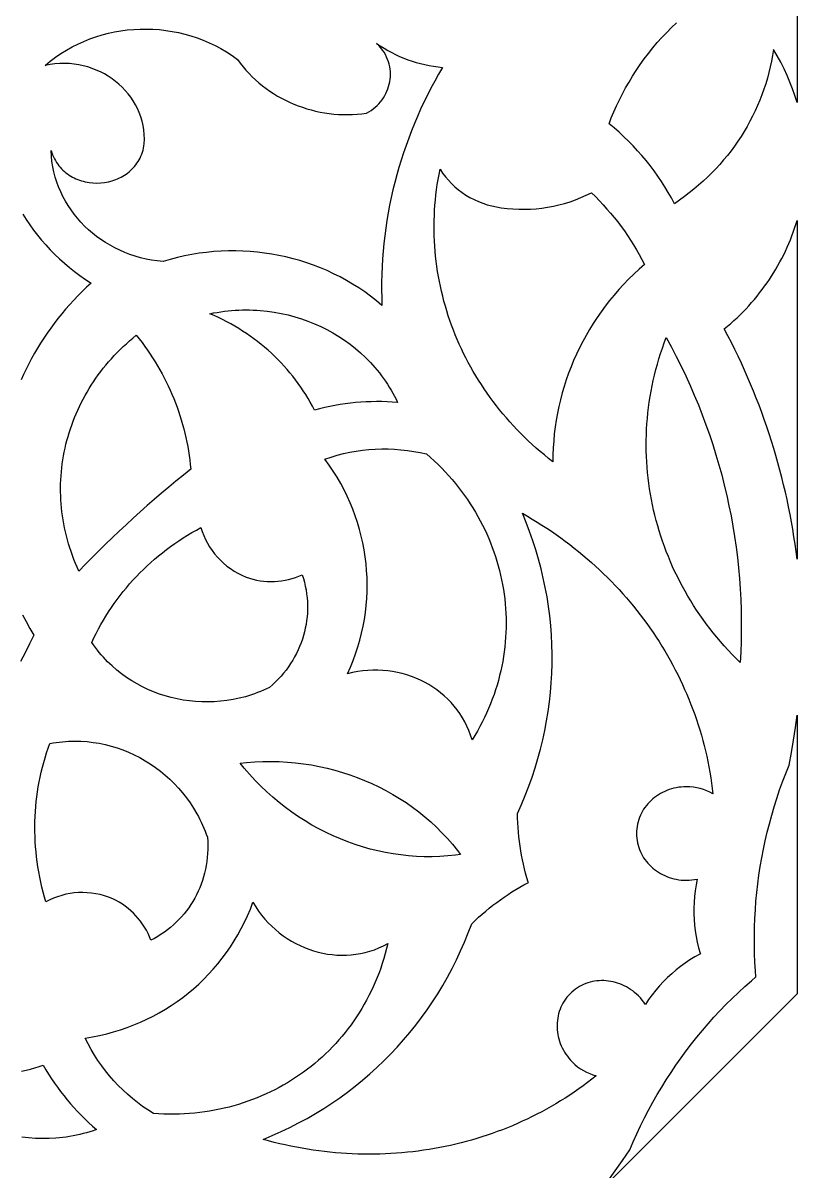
# Model space of a CAD drawing. Extents: x 1908 to 2928, y -299 to 721.
# Drawn here: x 2767.2 to 2827.6, y 27.8 to 117.3 of the extents above; entities that cross this region are included whole.
import ezdxf

# ---------------------------------------------------------------- set-up
doc = ezdxf.new("R2010")
doc.units = 0
doc.layers.add('BITMAP_LAYER', color=18, linetype='CONTINUOUS')

msp = doc.modelspace()

# ---------------------------------------------------------------- linework, layer by layer
at = {"layer": 'BITMAP_LAYER'}
for points in [[(2827.554, 136.958), (2827.554, 111.122), (2827.387, 111.657), (2827.202, 112.186), (2826.999, 112.711), (2826.777, 113.229), (2826.537, 113.741), (2826.28, 114.246), (2826.004, 114.744), (2825.71, 115.235), (2825.641, 114.783), (2825.559, 114.334), (2825.465, 113.888), (2825.359, 113.446), (2825.24, 113.007), (2825.11, 112.572), (2824.969, 112.141), (2824.816, 111.715), (2824.651, 111.292), (2824.475, 110.874), (2824.288, 110.461), (2824.089, 110.053), (2823.88, 109.65), (2823.66, 109.252), (2823.429, 108.86), (2823.188, 108.473), (2822.936, 108.093), (2822.674, 107.718), (2822.402, 107.35), (2822.119, 106.988), (2821.827, 106.633), (2821.524, 106.285), (2821.212, 105.944), (2820.891, 105.61), (2820.56, 105.284), (2820.219, 104.965), (2819.869, 104.654), (2819.511, 104.351), (2819.143, 104.056), (2818.766, 103.77), (2818.381, 103.492), (2817.987, 103.223), (2817.75, 103.667), (2817.502, 104.104), (2817.242, 104.535), (2816.971, 104.96), (2816.689, 105.377), (2816.395, 105.787), (2816.09, 106.19), (2815.775, 106.586), (2815.449, 106.974), (2815.112, 107.354), (2814.766, 107.726), (2814.409, 108.089), (2814.042, 108.445), (2813.665, 108.791), (2813.278, 109.129), (2812.882, 109.457), (2813.062, 109.918), (2813.257, 110.382), (2813.467, 110.847), (2813.69, 111.314), (2813.927, 111.78), (2814.178, 112.245), (2814.443, 112.707), (2814.72, 113.166), (2815.011, 113.62), (2815.313, 114.069), (2815.629, 114.511), (2815.956, 114.945), (2816.295, 115.37), (2816.646, 115.784), (2817.008, 116.188), (2817.381, 116.58), (2817.765, 116.958), (2818.16, 117.322)], [(2767.147, 102.403), (2767.411, 101.983), (2767.689, 101.57), (2767.98, 101.165), (2768.285, 100.768), (2768.603, 100.379), (2768.934, 100), (2769.278, 99.63), (2769.635, 99.269), (2770.004, 98.918), (2770.385, 98.577), (2770.779, 98.246), (2771.185, 97.927), (2771.602, 97.618), (2772.031, 97.321), (2772.472, 97.035), (2772.121, 96.709), (2771.778, 96.376), (2771.442, 96.037), (2771.115, 95.693), (2770.795, 95.343), (2770.484, 94.987), (2770.18, 94.625), (2769.885, 94.258), (2769.598, 93.886), (2769.32, 93.509), (2769.05, 93.127), (2768.788, 92.74), (2768.535, 92.348), (2768.291, 91.952), (2768.055, 91.551), (2767.828, 91.146), (2767.609, 90.737), (2767.4, 90.323), (2767.2, 89.906), (2767.008, 89.484)], [(2767.127, 71.164), (2767.404, 70.63), (2767.695, 70.103), (2768.002, 69.582), (2767.666, 68.886), (2767.321, 68.193), (2766.968, 67.505)], [(2812.778, 26.997), (2813.366, 27.793), (2813.938, 28.601), (2814.495, 29.422), (2814.767, 30.058), (2815.051, 30.689), (2815.347, 31.312), (2815.654, 31.928), (2815.971, 32.538), (2816.3, 33.14), (2816.64, 33.735), (2816.991, 34.323), (2817.352, 34.903), (2817.724, 35.476), (2818.107, 36.041), (2818.5, 36.598), (2818.903, 37.147), (2819.316, 37.687), (2819.74, 38.22), (2820.174, 38.744), (2820.618, 39.26), (2821.071, 39.767), (2821.534, 40.265), (2822.007, 40.754), (2822.489, 41.234), (2822.981, 41.705), (2823.482, 42.167), (2823.992, 42.619), (2824.347, 42.922), (2824.31, 43.387), (2824.269, 44.068), (2824.242, 44.748), (2824.227, 45.429), (2824.225, 46.11), (2824.237, 46.79), (2824.262, 47.47), (2824.3, 48.149), (2824.35, 48.827), (2824.414, 49.504), (2824.491, 50.181), (2824.581, 50.855), (2824.684, 51.529), (2824.8, 52.201), (2824.929, 52.87), (2825.071, 53.538), (2825.226, 54.204), (2825.393, 54.868), (2825.574, 55.529), (2825.767, 56.187), (2825.973, 56.843), (2826.193, 57.496), (2826.425, 58.145), (2826.669, 58.792), (2826.927, 59.435), (2827.113, 60.408), (2827.28, 61.385), (2827.427, 62.363), (2827.554, 63.344), (2827.554, 41.594), (2812.174, 26.214)], [(2767.053, 35.575), (2767.394, 35.65), (2767.734, 35.732), (2768.071, 35.822), (2768.407, 35.92), (2768.741, 36.025), (2768.946, 35.672), (2769.159, 35.324), (2769.38, 34.981), (2769.608, 34.642), (2769.843, 34.309), (2770.086, 33.981), (2770.336, 33.658), (2770.593, 33.341), (2770.857, 33.029), (2771.128, 32.723), (2771.406, 32.423), (2771.69, 32.129), (2771.981, 31.841), (2772.278, 31.56), (2772.582, 31.285), (2772.892, 31.016), (2772.634, 30.927), (2772.374, 30.844), (2772.113, 30.766), (2771.852, 30.695), (2771.589, 30.63), (2771.326, 30.572), (2771.061, 30.519), (2770.796, 30.472), (2770.531, 30.431), (2770.265, 30.397), (2769.999, 30.368), (2769.732, 30.345), (2769.198, 30.316), (2768.664, 30.311), (2768.13, 30.329), (2767.598, 30.369), (2767.067, 30.432)]]:
    msp.add_lwpolyline(points, dxfattribs=at)
for points in [[(2777.299, 116.83), (2777.799, 116.795), (2778.298, 116.739), (2778.795, 116.663), (2779.288, 116.566), (2779.778, 116.45), (2780.263, 116.312), (2780.743, 116.154), (2781.217, 115.976), (2781.684, 115.777), (2782.144, 115.558), (2782.595, 115.318), (2783.037, 115.057), (2783.47, 114.776), (2783.682, 114.628), (2783.892, 114.474), (2784.103, 114.185), (2784.325, 113.904), (2784.556, 113.633), (2784.797, 113.37), (2785.047, 113.117), (2785.305, 112.874), (2785.571, 112.64), (2785.845, 112.416), (2786.127, 112.202), (2786.416, 111.998), (2786.713, 111.803), (2787.015, 111.619), (2787.324, 111.446), (2787.64, 111.283), (2787.96, 111.13), (2788.286, 110.988), (2788.618, 110.857), (2788.953, 110.737), (2789.294, 110.629), (2789.638, 110.531), (2789.986, 110.445), (2790.337, 110.37), (2790.692, 110.307), (2791.049, 110.255), (2791.408, 110.216), (2791.77, 110.188), (2792.133, 110.172), (2792.498, 110.169), (2792.864, 110.178), (2793.231, 110.2), (2793.598, 110.234), (2793.965, 110.281), (2794.144, 110.382), (2794.316, 110.492), (2794.479, 110.611), (2794.634, 110.739), (2794.781, 110.874), (2794.92, 111.016), (2795.049, 111.165), (2795.17, 111.321), (2795.281, 111.482), (2795.382, 111.649), (2795.474, 111.821), (2795.556, 111.997), (2795.628, 112.177), (2795.689, 112.36), (2795.74, 112.546), (2795.78, 112.736), (2795.808, 112.927), (2795.826, 113.119), (2795.831, 113.313), (2795.825, 113.507), (2795.807, 113.702), (2795.777, 113.896), (2795.735, 114.09), (2795.679, 114.282), (2795.611, 114.472), (2795.529, 114.66), (2795.435, 114.846), (2795.326, 115.028), (2795.204, 115.207), (2795.068, 115.382), (2794.917, 115.552), (2794.752, 115.717), (2795.036, 115.523), (2795.326, 115.34), (2795.622, 115.166), (2795.924, 115.002), (2796.231, 114.849), (2796.544, 114.705), (2796.862, 114.572), (2797.184, 114.449), (2797.51, 114.337), (2797.841, 114.235), (2798.175, 114.144), (2798.513, 114.064), (2798.854, 113.994), (2799.197, 113.936), (2799.544, 113.889), (2799.892, 113.853), (2799.582, 113.32), (2799.282, 112.782), (2798.992, 112.24), (2798.713, 111.695), (2798.443, 111.145), (2798.184, 110.592), (2797.936, 110.034), (2797.697, 109.474), (2797.469, 108.91), (2797.252, 108.342), (2797.044, 107.772), (2796.848, 107.198), (2796.662, 106.622), (2796.486, 106.043), (2796.321, 105.461), (2796.167, 104.877), (2796.023, 104.29), (2795.89, 103.701), (2795.767, 103.11), (2795.656, 102.517), (2795.555, 101.922), (2795.465, 101.325), (2795.386, 100.727), (2795.318, 100.127), (2795.26, 99.526), (2795.214, 98.924), (2795.178, 98.32), (2795.154, 97.716), (2795.14, 97.111), (2795.138, 96.505), (2795.147, 95.898), (2795.167, 95.291), (2794.73, 95.656), (2794.282, 96.004), (2793.823, 96.337), (2793.355, 96.654), (2792.877, 96.955), (2792.39, 97.24), (2791.895, 97.509), (2791.391, 97.762), (2790.88, 97.998), (2790.361, 98.218), (2789.836, 98.421), (2789.305, 98.608), (2788.768, 98.778), (2788.225, 98.931), (2787.678, 99.068), (2787.126, 99.187), (2786.571, 99.289), (2786.012, 99.374), (2785.45, 99.442), (2784.885, 99.492), (2784.319, 99.525), (2783.751, 99.541), (2783.182, 99.538), (2782.612, 99.518), (2782.042, 99.481), (2781.473, 99.425), (2780.904, 99.351), (2780.336, 99.259), (2779.771, 99.149), (2779.207, 99.021), (2778.646, 98.874), (2778.088, 98.708), (2777.638, 98.755), (2777.195, 98.82), (2776.759, 98.904), (2776.331, 99.006), (2775.911, 99.126), (2775.5, 99.263), (2775.097, 99.417), (2774.705, 99.587), (2774.322, 99.773), (2773.95, 99.974), (2773.588, 100.19), (2773.238, 100.421), (2772.9, 100.665), (2772.574, 100.923), (2772.262, 101.194), (2771.962, 101.478), (2771.676, 101.774), (2771.404, 102.082), (2771.147, 102.401), (2770.905, 102.73), (2770.678, 103.07), (2770.468, 103.42), (2770.274, 103.779), (2770.097, 104.147), (2769.937, 104.524), (2769.796, 104.909), (2769.672, 105.301), (2769.568, 105.701), (2769.482, 106.107), (2769.417, 106.519), (2769.371, 106.937), (2769.347, 107.361), (2769.402, 107.192), (2769.465, 107.03), (2769.533, 106.874), (2769.607, 106.723), (2769.688, 106.579), (2769.773, 106.44), (2769.864, 106.307), (2769.96, 106.181), (2770.061, 106.059), (2770.167, 105.944), (2770.277, 105.835), (2770.391, 105.731), (2770.51, 105.633), (2770.632, 105.541), (2770.757, 105.454), (2770.886, 105.373), (2771.018, 105.298), (2771.153, 105.229), (2771.29, 105.165), (2771.43, 105.107), (2771.572, 105.055), (2771.717, 105.008), (2771.863, 104.967), (2772.01, 104.931), (2772.159, 104.901), (2772.309, 104.876), (2772.611, 104.844), (2772.915, 104.833), (2773.219, 104.845), (2773.521, 104.878), (2773.819, 104.933), (2774.112, 105.009), (2774.256, 105.055), (2774.398, 105.106), (2774.538, 105.163), (2774.675, 105.225), (2774.81, 105.292), (2774.941, 105.365), (2775.07, 105.443), (2775.195, 105.526), (2775.317, 105.614), (2775.435, 105.708), (2775.549, 105.806), (2775.658, 105.91), (2775.763, 106.019), (2775.864, 106.133), (2775.959, 106.252), (2776.05, 106.376), (2776.135, 106.506), (2776.215, 106.64), (2776.288, 106.779), (2776.356, 106.924), (2776.418, 107.073), (2776.473, 107.228), (2776.521, 107.387), (2776.563, 107.552), (2776.597, 107.721), (2776.624, 107.895), (2776.634, 108.262), (2776.62, 108.623), (2776.584, 108.977), (2776.526, 109.325), (2776.446, 109.665), (2776.347, 109.997), (2776.227, 110.321), (2776.089, 110.636), (2775.932, 110.94), (2775.758, 111.235), (2775.566, 111.519), (2775.359, 111.792), (2775.136, 112.052), (2774.898, 112.301), (2774.646, 112.536), (2774.38, 112.757), (2774.102, 112.965), (2773.812, 113.158), (2773.511, 113.336), (2773.199, 113.498), (2772.877, 113.643), (2772.546, 113.772), (2772.207, 113.883), (2771.859, 113.976), (2771.505, 114.051), (2771.144, 114.107), (2770.778, 114.143), (2770.406, 114.159), (2770.031, 114.153), (2769.652, 114.127), (2769.27, 114.079), (2768.886, 114.008), (2769.084, 114.174), (2769.285, 114.335), (2769.697, 114.643), (2770.12, 114.93), (2770.553, 115.198), (2770.996, 115.445), (2771.448, 115.673), (2771.908, 115.88), (2772.376, 116.067), (2772.85, 116.234), (2773.331, 116.381), (2773.816, 116.508), (2774.306, 116.615), (2774.8, 116.701), (2775.297, 116.768), (2775.796, 116.814), (2776.297, 116.839), (2776.798, 116.845)], [(2799.897, 105.61), (2800.113, 105.323), (2800.345, 105.049), (2800.592, 104.788), (2800.854, 104.542), (2801.13, 104.311), (2801.418, 104.094), (2801.719, 103.894), (2802.032, 103.709), (2802.355, 103.541), (2802.688, 103.39), (2803.031, 103.257), (2803.382, 103.142), (2803.741, 103.045), (2804.107, 102.967), (2804.479, 102.908), (2804.933, 102.851), (2805.387, 102.812), (2805.841, 102.79), (2806.295, 102.786), (2806.748, 102.8), (2807.199, 102.831), (2807.649, 102.88), (2808.095, 102.945), (2808.539, 103.028), (2808.978, 103.128), (2809.413, 103.245), (2809.844, 103.378), (2810.268, 103.529), (2810.687, 103.696), (2811.098, 103.879), (2811.503, 104.079), (2811.819, 103.77), (2812.128, 103.455), (2812.43, 103.134), (2812.724, 102.807), (2813.011, 102.475), (2813.29, 102.137), (2813.562, 101.794), (2813.826, 101.446), (2814.082, 101.093), (2814.33, 100.735), (2814.57, 100.372), (2814.802, 100.004), (2815.026, 99.632), (2815.242, 99.255), (2815.449, 98.873), (2815.648, 98.488), (2815.224, 98.112), (2814.812, 97.726), (2814.412, 97.332), (2814.024, 96.929), (2813.648, 96.517), (2813.284, 96.097), (2812.933, 95.669), (2812.594, 95.233), (2812.267, 94.79), (2811.954, 94.339), (2811.653, 93.882), (2811.365, 93.418), (2811.09, 92.947), (2810.829, 92.47), (2810.58, 91.987), (2810.345, 91.498), (2810.124, 91.003), (2809.916, 90.504), (2809.722, 89.999), (2809.542, 89.49), (2809.376, 88.976), (2809.224, 88.458), (2809.087, 87.936), (2808.963, 87.41), (2808.854, 86.88), (2808.76, 86.348), (2808.68, 85.812), (2808.615, 85.274), (2808.565, 84.733), (2808.531, 84.189), (2808.511, 83.644), (2808.506, 83.097), (2808.172, 83.358), (2807.843, 83.623), (2807.52, 83.893), (2807.203, 84.167), (2806.891, 84.446), (2806.585, 84.73), (2806.285, 85.017), (2805.991, 85.309), (2805.702, 85.605), (2805.42, 85.905), (2805.143, 86.208), (2804.872, 86.516), (2804.607, 86.828), (2804.348, 87.143), (2804.095, 87.462), (2803.848, 87.785), (2803.607, 88.111), (2803.372, 88.44), (2803.144, 88.773), (2802.921, 89.109), (2802.705, 89.448), (2802.495, 89.79), (2802.291, 90.136), (2802.094, 90.484), (2801.902, 90.835), (2801.718, 91.189), (2801.539, 91.545), (2801.367, 91.905), (2801.201, 92.266), (2801.042, 92.631), (2800.889, 92.997), (2800.743, 93.366), (2800.604, 93.737), (2800.471, 94.11), (2800.344, 94.486), (2800.225, 94.863), (2800.112, 95.242), (2800.005, 95.623), (2799.906, 96.006), (2799.813, 96.391), (2799.727, 96.777), (2799.648, 97.164), (2799.575, 97.553), (2799.51, 97.944), (2799.452, 98.335), (2799.4, 98.728), (2799.355, 99.122), (2799.318, 99.517), (2799.288, 99.913), (2799.264, 100.309), (2799.248, 100.707), (2799.239, 101.105), (2799.237, 101.504), (2799.242, 101.903), (2799.255, 102.303), (2799.274, 102.704), (2799.301, 103.104), (2799.336, 103.505), (2799.377, 103.906), (2799.427, 104.307), (2799.483, 104.708), (2799.547, 105.109), (2799.619, 105.51), (2799.698, 105.911)], [(2827.554, 75.5), (2827.48, 76.085), (2827.399, 76.668), (2827.311, 77.251), (2827.217, 77.832), (2827.116, 78.412), (2827.008, 78.991), (2826.893, 79.569), (2826.771, 80.145), (2826.643, 80.72), (2826.508, 81.294), (2826.367, 81.866), (2826.219, 82.437), (2826.064, 83.006), (2825.903, 83.573), (2825.735, 84.139), (2825.56, 84.703), (2825.379, 85.265), (2825.191, 85.826), (2824.996, 86.384), (2824.796, 86.941), (2824.588, 87.496), (2824.374, 88.048), (2824.154, 88.599), (2823.927, 89.148), (2823.693, 89.694), (2823.453, 90.238), (2823.207, 90.78), (2822.954, 91.319), (2822.695, 91.857), (2822.43, 92.391), (2822.158, 92.923), (2821.88, 93.453), (2822.136, 93.666), (2822.387, 93.884), (2822.634, 94.105), (2822.876, 94.33), (2823.113, 94.559), (2823.345, 94.791), (2823.572, 95.027), (2823.795, 95.267), (2824.012, 95.51), (2824.225, 95.757), (2824.432, 96.007), (2824.634, 96.26), (2824.831, 96.517), (2825.023, 96.777), (2825.21, 97.039), (2825.392, 97.305), (2825.568, 97.574), (2825.739, 97.846), (2825.905, 98.12), (2826.065, 98.397), (2826.22, 98.677), (2826.369, 98.959), (2826.513, 99.244), (2826.651, 99.531), (2826.784, 99.821), (2826.911, 100.113), (2827.033, 100.407), (2827.148, 100.704), (2827.259, 101.002), (2827.363, 101.302), (2827.461, 101.605), (2827.554, 101.909)], [(2784.837, 94.935), (2785.115, 94.927), (2785.392, 94.913), (2785.669, 94.894), (2786.219, 94.838), (2786.764, 94.762), (2787.303, 94.663), (2787.836, 94.544), (2788.363, 94.403), (2788.881, 94.242), (2789.392, 94.061), (2789.893, 93.861), (2790.385, 93.64), (2790.867, 93.401), (2791.337, 93.142), (2791.796, 92.865), (2792.242, 92.57), (2792.676, 92.257), (2793.095, 91.926), (2793.5, 91.578), (2793.89, 91.213), (2794.264, 90.832), (2794.622, 90.434), (2794.794, 90.23), (2794.962, 90.021), (2795.126, 89.808), (2795.285, 89.591), (2795.439, 89.371), (2795.588, 89.147), (2795.733, 88.919), (2795.873, 88.687), (2796.008, 88.452), (2796.137, 88.213), (2796.262, 87.971), (2796.381, 87.725), (2795.972, 87.754), (2795.563, 87.774), (2795.154, 87.786), (2794.745, 87.788), (2794.336, 87.781), (2793.927, 87.765), (2793.519, 87.741), (2793.112, 87.707), (2792.706, 87.665), (2792.301, 87.613), (2791.897, 87.553), (2791.495, 87.484), (2791.095, 87.405), (2790.696, 87.319), (2790.299, 87.223), (2789.904, 87.118), (2789.743, 87.429), (2789.575, 87.735), (2789.399, 88.038), (2789.217, 88.336), (2789.029, 88.63), (2788.833, 88.92), (2788.631, 89.205), (2788.423, 89.486), (2788.209, 89.762), (2787.988, 90.034), (2787.761, 90.3), (2787.528, 90.562), (2787.289, 90.819), (2787.044, 91.071), (2786.793, 91.318), (2786.537, 91.559), (2786.275, 91.795), (2786.008, 92.026), (2785.735, 92.251), (2785.457, 92.471), (2785.174, 92.685), (2784.886, 92.893), (2784.593, 93.096), (2784.294, 93.292), (2783.991, 93.483), (2783.684, 93.667), (2783.371, 93.846), (2783.054, 94.018), (2782.733, 94.184), (2782.407, 94.343), (2782.077, 94.496), (2781.743, 94.642), (2782.025, 94.698), (2782.307, 94.748), (2782.59, 94.793), (2782.872, 94.831), (2783.154, 94.863), (2783.435, 94.89), (2783.717, 94.91), (2783.998, 94.925), (2784.278, 94.934), (2784.558, 94.937)], [(2776.226, 92.674), (2776.447, 92.385), (2776.662, 92.093), (2776.871, 91.797), (2777.074, 91.498), (2777.272, 91.197), (2777.464, 90.892), (2777.65, 90.584), (2777.829, 90.273), (2778.003, 89.96), (2778.171, 89.644), (2778.333, 89.325), (2778.488, 89.004), (2778.638, 88.681), (2778.781, 88.355), (2778.918, 88.026), (2779.049, 87.696), (2779.174, 87.363), (2779.293, 87.028), (2779.405, 86.691), (2779.51, 86.353), (2779.61, 86.012), (2779.703, 85.67), (2779.789, 85.326), (2779.869, 84.981), (2779.943, 84.634), (2780.01, 84.285), (2780.071, 83.935), (2780.124, 83.584), (2780.172, 83.232), (2780.212, 82.879), (2780.246, 82.524), (2779.668, 82.06), (2779.094, 81.591), (2778.524, 81.118), (2777.959, 80.641), (2777.398, 80.159), (2776.841, 79.672), (2776.289, 79.181), (2775.742, 78.686), (2775.199, 78.186), (2774.66, 77.682), (2774.126, 77.174), (2773.597, 76.662), (2773.072, 76.145), (2772.552, 75.624), (2772.037, 75.099), (2771.526, 74.57), (2771.389, 74.87), (2771.258, 75.171), (2771.135, 75.474), (2771.018, 75.778), (2770.909, 76.084), (2770.806, 76.39), (2770.711, 76.698), (2770.622, 77.007), (2770.54, 77.316), (2770.465, 77.626), (2770.397, 77.937), (2770.336, 78.249), (2770.282, 78.561), (2770.234, 78.873), (2770.193, 79.186), (2770.159, 79.499), (2770.132, 79.812), (2770.111, 80.125), (2770.097, 80.438), (2770.089, 80.751), (2770.089, 81.063), (2770.094, 81.375), (2770.107, 81.687), (2770.126, 81.999), (2770.151, 82.309), (2770.183, 82.619), (2770.221, 82.928), (2770.266, 83.237), (2770.318, 83.544), (2770.376, 83.85), (2770.44, 84.155), (2770.51, 84.459), (2770.587, 84.761), (2770.67, 85.062), (2770.76, 85.362), (2770.856, 85.66), (2770.958, 85.956), (2771.066, 86.25), (2771.181, 86.542), (2771.301, 86.833), (2771.428, 87.121), (2771.561, 87.407), (2771.701, 87.691), (2771.846, 87.972), (2771.997, 88.251), (2772.155, 88.527), (2772.318, 88.801), (2772.488, 89.072), (2772.663, 89.34), (2772.845, 89.606), (2773.032, 89.868), (2773.225, 90.127), (2773.424, 90.383), (2773.63, 90.635), (2773.841, 90.885), (2774.057, 91.13), (2774.28, 91.373), (2774.508, 91.611), (2774.742, 91.846), (2774.982, 92.077), (2775.228, 92.304), (2775.479, 92.526), (2775.736, 92.745), (2775.999, 92.96)], [(2817.747, 92.041), (2818.133, 91.302), (2818.505, 90.557), (2818.864, 89.807), (2819.208, 89.052), (2819.539, 88.292), (2819.855, 87.528), (2820.158, 86.759), (2820.447, 85.986), (2820.721, 85.209), (2820.981, 84.428), (2821.227, 83.644), (2821.459, 82.855), (2821.677, 82.064), (2821.88, 81.269), (2822.069, 80.471), (2822.244, 79.67), (2822.404, 78.867), (2822.55, 78.061), (2822.682, 77.253), (2822.798, 76.442), (2822.901, 75.63), (2822.988, 74.815), (2823.061, 74), (2823.12, 73.182), (2823.163, 72.363), (2823.192, 71.543), (2823.206, 70.722), (2823.206, 69.901), (2823.19, 69.078), (2823.159, 68.255), (2823.114, 67.432), (2822.793, 67.75), (2822.479, 68.072), (2822.172, 68.398), (2821.871, 68.729), (2821.578, 69.064), (2821.292, 69.403), (2821.012, 69.746), (2820.74, 70.092), (2820.475, 70.443), (2820.216, 70.797), (2819.965, 71.155), (2819.721, 71.516), (2819.484, 71.881), (2819.254, 72.249), (2819.032, 72.62), (2818.816, 72.995), (2818.608, 73.372), (2818.407, 73.752), (2818.213, 74.136), (2818.026, 74.522), (2817.847, 74.91), (2817.675, 75.301), (2817.511, 75.695), (2817.354, 76.091), (2817.204, 76.489), (2817.061, 76.889), (2816.926, 77.292), (2816.799, 77.696), (2816.679, 78.102), (2816.566, 78.511), (2816.461, 78.92), (2816.363, 79.332), (2816.273, 79.745), (2816.191, 80.159), (2816.116, 80.575), (2816.049, 80.992), (2815.989, 81.409), (2815.937, 81.829), (2815.893, 82.248), (2815.857, 82.669), (2815.828, 83.091), (2815.807, 83.513), (2815.794, 83.936), (2815.788, 84.359), (2815.79, 84.783), (2815.8, 85.207), (2815.818, 85.631), (2815.844, 86.055), (2815.878, 86.479), (2815.92, 86.903), (2815.969, 87.327), (2816.027, 87.75), (2816.093, 88.174), (2816.166, 88.596), (2816.248, 89.018), (2816.337, 89.44), (2816.435, 89.86), (2816.541, 90.28), (2816.655, 90.699), (2816.777, 91.117), (2816.907, 91.534), (2817.046, 91.949), (2817.192, 92.363), (2817.347, 92.776)], [(2795.648, 84.092), (2796.149, 84.072), (2796.65, 84.034), (2797.15, 83.978), (2797.647, 83.903), (2798.143, 83.811), (2798.635, 83.7), (2798.944, 83.43), (2799.245, 83.155), (2799.539, 82.874), (2799.825, 82.589), (2800.103, 82.299), (2800.373, 82.005), (2800.636, 81.705), (2800.891, 81.402), (2801.138, 81.094), (2801.378, 80.783), (2801.61, 80.467), (2801.834, 80.147), (2802.05, 79.824), (2802.258, 79.497), (2802.458, 79.166), (2802.651, 78.833), (2802.835, 78.496), (2803.012, 78.156), (2803.18, 77.813), (2803.341, 77.467), (2803.494, 77.118), (2803.638, 76.767), (2803.775, 76.414), (2803.903, 76.058), (2804.024, 75.7), (2804.136, 75.34), (2804.24, 74.978), (2804.336, 74.614), (2804.424, 74.248), (2804.504, 73.881), (2804.576, 73.513), (2804.639, 73.143), (2804.694, 72.772), (2804.741, 72.4), (2804.779, 72.027), (2804.809, 71.654), (2804.831, 71.28), (2804.845, 70.905), (2804.85, 70.53), (2804.847, 70.154), (2804.835, 69.779), (2804.815, 69.403), (2804.786, 69.028), (2804.749, 68.653), (2804.704, 68.278), (2804.65, 67.904), (2804.587, 67.53), (2804.516, 67.158), (2804.436, 66.786), (2804.348, 66.415), (2804.251, 66.045), (2804.145, 65.677), (2804.031, 65.31), (2803.908, 64.944), (2803.777, 64.58), (2803.636, 64.218), (2803.487, 63.858), (2803.33, 63.5), (2803.163, 63.144), (2802.988, 62.791), (2802.803, 62.44), (2802.61, 62.091), (2802.408, 61.745), (2802.198, 61.402), (2802.083, 61.769), (2801.95, 62.126), (2801.799, 62.473), (2801.631, 62.809), (2801.446, 63.135), (2801.245, 63.449), (2801.029, 63.751), (2800.798, 64.041), (2800.553, 64.319), (2800.295, 64.585), (2800.024, 64.838), (2799.74, 65.077), (2799.445, 65.303), (2799.139, 65.514), (2798.823, 65.712), (2798.497, 65.895), (2798.163, 66.062), (2797.819, 66.215), (2797.468, 66.352), (2797.11, 66.473), (2796.745, 66.578), (2796.375, 66.666), (2795.999, 66.737), (2795.618, 66.791), (2795.234, 66.827), (2794.846, 66.846), (2794.455, 66.846), (2794.062, 66.827), (2793.668, 66.789), (2793.273, 66.732), (2792.877, 66.656), (2792.482, 66.56), (2792.711, 67.077), (2792.922, 67.599), (2793.114, 68.124), (2793.287, 68.654), (2793.441, 69.187), (2793.577, 69.723), (2793.695, 70.261), (2793.793, 70.801), (2793.874, 71.343), (2793.936, 71.886), (2793.979, 72.43), (2794.004, 72.974), (2794.011, 73.518), (2794, 74.062), (2793.97, 74.605), (2793.922, 75.147), (2793.856, 75.687), (2793.772, 76.225), (2793.67, 76.76), (2793.55, 77.293), (2793.412, 77.822), (2793.256, 78.348), (2793.082, 78.869), (2792.89, 79.386), (2792.681, 79.897), (2792.454, 80.404), (2792.209, 80.904), (2791.946, 81.399), (2791.666, 81.886), (2791.368, 82.367), (2791.053, 82.84), (2790.72, 83.306), (2791.198, 83.465), (2791.68, 83.606), (2792.166, 83.73), (2792.657, 83.835), (2793.15, 83.923), (2793.647, 83.993), (2794.145, 84.045), (2794.645, 84.079), (2795.146, 84.094)], [(2806.509, 78.856), (2806.894, 78.628), (2807.276, 78.396), (2807.653, 78.159), (2808.026, 77.917), (2808.394, 77.67), (2808.758, 77.419), (2809.118, 77.163), (2809.473, 76.902), (2809.824, 76.637), (2810.17, 76.368), (2810.511, 76.094), (2810.848, 75.816), (2811.18, 75.533), (2811.508, 75.246), (2811.83, 74.956), (2812.148, 74.661), (2812.461, 74.361), (2812.77, 74.058), (2813.073, 73.751), (2813.371, 73.44), (2813.665, 73.126), (2813.953, 72.807), (2814.237, 72.485), (2814.515, 72.159), (2814.788, 71.829), (2815.056, 71.496), (2815.319, 71.16), (2815.576, 70.82), (2815.828, 70.476), (2816.075, 70.13), (2816.317, 69.78), (2816.553, 69.426), (2816.784, 69.07), (2817.009, 68.71), (2817.229, 68.348), (2817.443, 67.982), (2817.652, 67.614), (2817.855, 67.242), (2818.052, 66.868), (2818.244, 66.491), (2818.43, 66.111), (2818.61, 65.729), (2818.784, 65.344), (2818.953, 64.957), (2819.115, 64.567), (2819.272, 64.174), (2819.423, 63.779), (2819.567, 63.382), (2819.706, 62.983), (2819.839, 62.581), (2819.965, 62.177), (2820.086, 61.772), (2820.2, 61.364), (2820.308, 60.954), (2820.409, 60.542), (2820.505, 60.128), (2820.594, 59.713), (2820.676, 59.295), (2820.753, 58.876), (2820.822, 58.456), (2820.886, 58.033), (2820.942, 57.61), (2820.992, 57.184), (2820.756, 57.314), (2820.511, 57.427), (2820.259, 57.524), (2819.999, 57.604), (2819.733, 57.666), (2819.463, 57.712), (2819.19, 57.739), (2818.913, 57.748), (2818.713, 57.743), (2818.515, 57.729), (2818.321, 57.706), (2818.129, 57.674), (2817.941, 57.633), (2817.756, 57.584), (2817.575, 57.527), (2817.398, 57.462), (2817.226, 57.389), (2817.058, 57.308), (2816.895, 57.22), (2816.737, 57.125), (2816.585, 57.024), (2816.438, 56.916), (2816.297, 56.801), (2816.161, 56.68), (2816.032, 56.554), (2815.91, 56.421), (2815.795, 56.284), (2815.686, 56.141), (2815.585, 55.993), (2815.491, 55.84), (2815.405, 55.683), (2815.327, 55.521), (2815.258, 55.356), (2815.196, 55.186), (2815.144, 55.013), (2815.101, 54.837), (2815.066, 54.658), (2815.042, 54.475), (2815.027, 54.29), (2815.021, 54.102), (2815.027, 53.915), (2815.042, 53.73), (2815.066, 53.547), (2815.101, 53.368), (2815.144, 53.191), (2815.196, 53.018), (2815.258, 52.849), (2815.327, 52.683), (2815.405, 52.522), (2815.491, 52.365), (2815.585, 52.212), (2815.686, 52.064), (2815.795, 51.921), (2815.91, 51.783), (2816.032, 51.651), (2816.161, 51.524), (2816.297, 51.404), (2816.438, 51.289), (2816.585, 51.181), (2816.737, 51.079), (2816.895, 50.984), (2817.058, 50.897), (2817.226, 50.816), (2817.398, 50.743), (2817.575, 50.678), (2817.756, 50.621), (2817.941, 50.571), (2818.129, 50.531), (2818.321, 50.499), (2818.515, 50.475), (2818.713, 50.461), (2818.913, 50.457), (2819.133, 50.462), (2819.349, 50.479), (2819.561, 50.507), (2819.769, 50.546), (2819.681, 50.094), (2819.611, 49.642), (2819.559, 49.191), (2819.525, 48.739), (2819.509, 48.289), (2819.51, 47.84), (2819.529, 47.392), (2819.564, 46.947), (2819.617, 46.505), (2819.686, 46.065), (2819.772, 45.629), (2819.875, 45.196), (2819.994, 44.768), (2820.009, 44.719), (2819.964, 44.695), (2819.577, 44.476), (2819.198, 44.243), (2818.829, 43.995), (2818.469, 43.734), (2818.119, 43.458), (2817.779, 43.168), (2817.449, 42.865), (2817.131, 42.548), (2816.824, 42.218), (2816.529, 41.875), (2816.246, 41.519), (2815.976, 41.15), (2815.719, 40.768), (2815.599, 40.942), (2815.469, 41.112), (2815.328, 41.277), (2815.177, 41.437), (2815.032, 41.575), (2814.882, 41.705), (2814.728, 41.826), (2814.57, 41.939), (2814.408, 42.043), (2814.243, 42.139), (2814.074, 42.226), (2813.903, 42.305), (2813.73, 42.375), (2813.554, 42.437), (2813.377, 42.49), (2813.198, 42.535), (2813.018, 42.571), (2812.838, 42.598), (2812.657, 42.617), (2812.476, 42.627), (2812.295, 42.629), (2812.115, 42.622), (2811.936, 42.606), (2811.759, 42.582), (2811.582, 42.549), (2811.408, 42.507), (2811.236, 42.457), (2811.067, 42.398), (2810.901, 42.33), (2810.738, 42.253), (2810.578, 42.168), (2810.423, 42.074), (2810.271, 41.971), (2810.125, 41.86), (2809.983, 41.74), (2809.847, 41.611), (2809.718, 41.474), (2809.598, 41.333), (2809.486, 41.186), (2809.384, 41.035), (2809.29, 40.88), (2809.204, 40.72), (2809.128, 40.557), (2809.06, 40.391), (2809.001, 40.222), (2808.951, 40.05), (2808.909, 39.875), (2808.876, 39.699), (2808.852, 39.521), (2808.836, 39.342), (2808.829, 39.162), (2808.83, 38.982), (2808.841, 38.801), (2808.859, 38.62), (2808.887, 38.439), (2808.923, 38.26), (2808.967, 38.081), (2809.021, 37.904), (2809.082, 37.728), (2809.153, 37.554), (2809.231, 37.383), (2809.319, 37.215), (2809.415, 37.05), (2809.519, 36.888), (2809.632, 36.73), (2809.753, 36.575), (2809.883, 36.426), (2810.021, 36.281), (2810.223, 36.092), (2810.436, 35.918), (2810.659, 35.759), (2810.891, 35.615), (2811.131, 35.488), (2811.378, 35.378), (2811.632, 35.285), (2811.89, 35.209), (2811.554, 34.944), (2811.214, 34.684), (2810.871, 34.431), (2810.524, 34.182), (2810.174, 33.94), (2809.82, 33.703), (2809.464, 33.473), (2809.104, 33.247), (2808.74, 33.028), (2808.374, 32.815), (2808.005, 32.607), (2807.633, 32.405), (2807.258, 32.209), (2806.88, 32.019), (2806.5, 31.834), (2806.117, 31.656), (2805.731, 31.483), (2805.343, 31.316), (2804.952, 31.156), (2804.559, 31.001), (2804.163, 30.852), (2803.765, 30.709), (2803.365, 30.572), (2802.963, 30.441), (2802.559, 30.316), (2802.153, 30.197), (2801.745, 30.084), (2801.335, 29.977), (2800.923, 29.876), (2800.51, 29.781), (2800.095, 29.692), (2799.678, 29.609), (2799.259, 29.532), (2798.84, 29.462), (2798.418, 29.397), (2797.996, 29.339), (2797.572, 29.287), (2797.147, 29.241), (2796.721, 29.201), (2796.294, 29.167), (2795.866, 29.14), (2795.436, 29.118), (2795.006, 29.103), (2794.575, 29.094), (2794.144, 29.092), (2793.712, 29.095), (2793.279, 29.105), (2792.845, 29.122), (2792.411, 29.144), (2791.977, 29.173), (2791.543, 29.208), (2791.108, 29.249), (2790.673, 29.297), (2790.237, 29.351), (2789.802, 29.412), (2789.367, 29.479), (2788.931, 29.552), (2788.496, 29.632), (2788.061, 29.718), (2787.626, 29.811), (2787.192, 29.91), (2786.758, 30.015), (2786.325, 30.127), (2785.891, 30.245), (2786.6, 30.539), (2787.298, 30.851), (2787.986, 31.179), (2788.662, 31.525), (2789.327, 31.887), (2789.981, 32.266), (2790.623, 32.661), (2791.253, 33.072), (2791.871, 33.498), (2792.477, 33.94), (2793.07, 34.397), (2793.65, 34.87), (2794.217, 35.356), (2794.771, 35.858), (2795.311, 36.373), (2795.837, 36.903), (2796.349, 37.446), (2796.847, 38.002), (2797.33, 38.572), (2797.798, 39.155), (2798.251, 39.75), (2798.689, 40.358), (2799.112, 40.978), (2799.518, 41.61), (2799.909, 42.254), (2800.283, 42.909), (2800.641, 43.576), (2800.982, 44.253), (2801.306, 44.941), (2801.613, 45.639), (2801.902, 46.348), (2802.174, 47.067), (2802.439, 47.322), (2802.709, 47.57), (2802.983, 47.813), (2803.261, 48.05), (2803.543, 48.281), (2803.829, 48.507), (2804.118, 48.726), (2804.411, 48.939), (2804.708, 49.146), (2805.008, 49.348), (2805.312, 49.543), (2805.619, 49.732), (2805.929, 49.915), (2806.242, 50.093), (2806.558, 50.264), (2806.587, 50.278), (2806.577, 50.309), (2806.475, 50.654), (2806.378, 51.001), (2806.289, 51.349), (2806.205, 51.7), (2806.129, 52.053), (2806.059, 52.408), (2805.996, 52.764), (2805.939, 53.122), (2805.889, 53.482), (2805.847, 53.843), (2805.811, 54.206), (2805.782, 54.57), (2805.76, 54.936), (2805.745, 55.302), (2805.737, 55.67), (2806.053, 56.37), (2806.35, 57.076), (2806.627, 57.787), (2806.884, 58.503), (2807.122, 59.223), (2807.34, 59.947), (2807.539, 60.675), (2807.718, 61.406), (2807.877, 62.141), (2808.017, 62.878), (2808.137, 63.617), (2808.238, 64.359), (2808.319, 65.102), (2808.38, 65.847), (2808.422, 66.592), (2808.444, 67.338), (2808.446, 68.085), (2808.429, 68.831), (2808.392, 69.577), (2808.335, 70.322), (2808.259, 71.066), (2808.163, 71.809), (2808.047, 72.549), (2807.912, 73.288), (2807.756, 74.024), (2807.582, 74.757), (2807.387, 75.488), (2807.173, 76.214), (2806.939, 76.937), (2806.685, 77.655), (2806.412, 78.369), (2806.119, 79.078)], [(2781.144, 77.646), (2781.261, 77.333), (2781.396, 77.029), (2781.549, 76.734), (2781.719, 76.447), (2781.905, 76.171), (2782.108, 75.906), (2782.326, 75.652), (2782.559, 75.41), (2782.806, 75.18), (2783.067, 74.964), (2783.342, 74.761), (2783.629, 74.572), (2783.928, 74.399), (2784.239, 74.241), (2784.561, 74.099), (2784.829, 74.008), (2785.101, 73.931), (2785.376, 73.868), (2785.652, 73.819), (2785.931, 73.783), (2786.21, 73.761), (2786.49, 73.753), (2786.77, 73.758), (2787.05, 73.777), (2787.328, 73.809), (2787.604, 73.855), (2787.878, 73.914), (2788.149, 73.987), (2788.416, 74.073), (2788.679, 74.172), (2788.938, 74.285), (2789.032, 73.989), (2789.113, 73.692), (2789.183, 73.394), (2789.24, 73.095), (2789.286, 72.795), (2789.321, 72.495), (2789.344, 72.195), (2789.355, 71.895), (2789.355, 71.595), (2789.344, 71.297), (2789.321, 70.999), (2789.287, 70.703), (2789.242, 70.409), (2789.186, 70.116), (2789.119, 69.826), (2789.041, 69.538), (2788.953, 69.252), (2788.854, 68.97), (2788.744, 68.691), (2788.624, 68.416), (2788.493, 68.144), (2788.352, 67.877), (2788.2, 67.614), (2788.039, 67.356), (2787.867, 67.103), (2787.685, 66.854), (2787.493, 66.612), (2787.292, 66.375), (2787.08, 66.145), (2786.859, 65.92), (2786.628, 65.703), (2786.388, 65.492), (2786.158, 65.382), (2785.926, 65.278), (2785.693, 65.18), (2785.458, 65.087), (2785.222, 65), (2784.985, 64.919), (2784.747, 64.843), (2784.508, 64.773), (2784.027, 64.65), (2783.543, 64.548), (2783.057, 64.469), (2782.57, 64.411), (2782.082, 64.375), (2781.595, 64.36), (2781.109, 64.366), (2780.624, 64.393), (2780.142, 64.44), (2779.664, 64.508), (2779.19, 64.597), (2778.721, 64.705), (2778.257, 64.834), (2777.8, 64.982), (2777.351, 65.149), (2776.909, 65.336), (2776.476, 65.542), (2776.053, 65.767), (2775.641, 66.01), (2775.24, 66.272), (2774.85, 66.553), (2774.474, 66.851), (2774.111, 67.167), (2773.762, 67.501), (2773.429, 67.853), (2773.268, 68.035), (2773.111, 68.222), (2772.959, 68.413), (2772.81, 68.608), (2772.666, 68.807), (2772.527, 69.011), (2772.692, 69.363), (2772.865, 69.711), (2773.044, 70.055), (2773.231, 70.396), (2773.426, 70.732), (2773.627, 71.064), (2773.835, 71.392), (2774.05, 71.716), (2774.271, 72.035), (2774.5, 72.35), (2774.735, 72.66), (2774.976, 72.966), (2775.224, 73.267), (2775.478, 73.563), (2775.739, 73.854), (2776.005, 74.14), (2776.278, 74.421), (2776.557, 74.697), (2776.842, 74.968), (2777.132, 75.233), (2777.429, 75.493), (2777.731, 75.747), (2778.038, 75.996), (2778.352, 76.239), (2778.67, 76.476), (2778.994, 76.707), (2779.323, 76.932), (2779.658, 77.152), (2779.997, 77.365), (2780.342, 77.572), (2780.691, 77.772), (2781.045, 77.966)], [(2771.681, 61.3), (2772.161, 61.267), (2772.638, 61.212), (2773.112, 61.135), (2773.581, 61.037), (2774.045, 60.917), (2774.503, 60.777), (2774.954, 60.617), (2775.399, 60.437), (2775.835, 60.237), (2776.263, 60.019), (2776.681, 59.782), (2777.09, 59.527), (2777.487, 59.254), (2777.874, 58.964), (2778.248, 58.657), (2778.61, 58.333), (2778.958, 57.994), (2779.292, 57.638), (2779.611, 57.268), (2779.915, 56.883), (2780.202, 56.483), (2780.472, 56.069), (2780.725, 55.642), (2780.845, 55.423), (2780.96, 55.201), (2781.07, 54.976), (2781.175, 54.748), (2781.276, 54.516), (2781.371, 54.282), (2781.461, 54.045), (2781.547, 53.804), (2781.567, 53.485), (2781.577, 53.168), (2781.575, 52.853), (2781.561, 52.54), (2781.536, 52.23), (2781.5, 51.923), (2781.453, 51.619), (2781.396, 51.319), (2781.327, 51.022), (2781.249, 50.729), (2781.159, 50.44), (2781.06, 50.155), (2780.95, 49.876), (2780.831, 49.601), (2780.701, 49.331), (2780.562, 49.067), (2780.414, 48.808), (2780.255, 48.556), (2780.088, 48.309), (2779.912, 48.069), (2779.726, 47.836), (2779.532, 47.609), (2779.329, 47.39), (2779.117, 47.178), (2778.897, 46.974), (2778.669, 46.778), (2778.432, 46.59), (2778.188, 46.411), (2777.935, 46.24), (2777.675, 46.078), (2777.407, 45.926), (2777.132, 45.783), (2777.029, 46.046), (2776.913, 46.302), (2776.785, 46.552), (2776.645, 46.795), (2776.493, 47.031), (2776.33, 47.258), (2776.156, 47.478), (2775.972, 47.688), (2775.778, 47.89), (2775.574, 48.082), (2775.36, 48.264), (2775.138, 48.436), (2774.908, 48.597), (2774.669, 48.746), (2774.422, 48.884), (2774.169, 49.01), (2773.841, 49.137), (2773.509, 49.245), (2773.175, 49.334), (2772.838, 49.404), (2772.501, 49.454), (2772.163, 49.486), (2771.826, 49.498), (2771.49, 49.492), (2771.156, 49.466), (2770.825, 49.422), (2770.498, 49.359), (2770.176, 49.277), (2769.859, 49.176), (2769.548, 49.056), (2769.244, 48.918), (2768.948, 48.761), (2768.835, 49.149), (2768.73, 49.538), (2768.632, 49.927), (2768.543, 50.318), (2768.462, 50.71), (2768.388, 51.102), (2768.323, 51.494), (2768.265, 51.887), (2768.215, 52.281), (2768.174, 52.674), (2768.14, 53.067), (2768.114, 53.461), (2768.096, 53.854), (2768.086, 54.246), (2768.084, 54.639), (2768.09, 55.03), (2768.104, 55.421), (2768.125, 55.811), (2768.155, 56.2), (2768.192, 56.588), (2768.238, 56.975), (2768.291, 57.361), (2768.352, 57.745), (2768.421, 58.127), (2768.498, 58.508), (2768.583, 58.887), (2768.675, 59.264), (2768.776, 59.639), (2768.884, 60.012), (2769.001, 60.383), (2769.125, 60.751), (2769.257, 61.117), (2769.5, 61.162), (2769.742, 61.201), (2769.985, 61.235), (2770.228, 61.262), (2770.471, 61.283), (2770.713, 61.298), (2771.198, 61.311)], [(2787.155, 59.706), (2787.786, 59.671), (2788.414, 59.616), (2789.038, 59.541), (2789.657, 59.446), (2790.271, 59.331), (2790.879, 59.197), (2791.481, 59.044), (2792.076, 58.872), (2792.664, 58.682), (2793.244, 58.473), (2793.816, 58.245), (2794.379, 58), (2794.933, 57.736), (2795.477, 57.455), (2796.01, 57.157), (2796.533, 56.841), (2797.045, 56.508), (2797.545, 56.158), (2798.033, 55.792), (2798.508, 55.41), (2798.969, 55.011), (2799.417, 54.596), (2799.85, 54.166), (2800.269, 53.719), (2800.672, 53.258), (2801.06, 52.781), (2801.294, 52.471), (2800.909, 52.417), (2800.298, 52.354), (2799.686, 52.313), (2799.075, 52.293), (2798.464, 52.296), (2797.854, 52.319), (2797.246, 52.363), (2796.639, 52.428), (2796.036, 52.514), (2795.435, 52.621), (2794.838, 52.747), (2794.245, 52.894), (2793.656, 53.06), (2793.073, 53.246), (2792.495, 53.451), (2791.923, 53.676), (2791.358, 53.92), (2790.8, 54.182), (2790.249, 54.463), (2789.707, 54.762), (2789.173, 55.079), (2788.649, 55.415), (2788.134, 55.768), (2787.629, 56.138), (2787.135, 56.526), (2786.651, 56.931), (2786.18, 57.353), (2785.721, 57.791), (2785.274, 58.246), (2784.841, 58.718), (2784.421, 59.205), (2784.113, 59.588), (2784.601, 59.64), (2785.243, 59.688), (2785.883, 59.715), (2786.52, 59.721)], [(2785.312, 48.392), (2785.538, 48.058), (2785.777, 47.739), (2786.029, 47.433), (2786.294, 47.143), (2786.57, 46.866), (2786.857, 46.605), (2787.155, 46.359), (2787.462, 46.128), (2787.778, 45.912), (2788.103, 45.712), (2788.435, 45.528), (2788.773, 45.361), (2789.119, 45.209), (2789.469, 45.075), (2789.825, 44.956), (2790.184, 44.855), (2790.548, 44.771), (2790.914, 44.705), (2791.282, 44.656), (2791.651, 44.625), (2792.022, 44.612), (2792.392, 44.617), (2792.762, 44.64), (2793.13, 44.682), (2793.497, 44.743), (2793.861, 44.823), (2794.222, 44.923), (2794.578, 45.041), (2794.93, 45.18), (2795.277, 45.338), (2795.618, 45.517), (2795.524, 45.125), (2795.422, 44.738), (2795.312, 44.355), (2795.194, 43.976), (2795.068, 43.602), (2794.935, 43.233), (2794.793, 42.868), (2794.644, 42.508), (2794.487, 42.153), (2794.323, 41.802), (2794.151, 41.457), (2793.972, 41.117), (2793.787, 40.782), (2793.594, 40.452), (2793.394, 40.127), (2793.187, 39.808), (2792.974, 39.494), (2792.754, 39.185), (2792.528, 38.883), (2792.295, 38.585), (2792.056, 38.294), (2791.81, 38.008), (2791.559, 37.729), (2791.302, 37.455), (2791.039, 37.187), (2790.77, 36.925), (2790.495, 36.67), (2790.215, 36.421), (2789.93, 36.178), (2789.639, 35.942), (2789.343, 35.712), (2789.042, 35.488), (2788.736, 35.272), (2788.424, 35.062), (2788.109, 34.859), (2787.788, 34.662), (2787.463, 34.473), (2787.133, 34.291), (2786.799, 34.115), (2786.461, 33.947), (2786.118, 33.787), (2785.772, 33.633), (2785.421, 33.487), (2785.067, 33.349), (2784.709, 33.218), (2784.347, 33.094), (2783.981, 32.979), (2783.613, 32.871), (2783.241, 32.771), (2782.865, 32.679), (2782.487, 32.595), (2782.105, 32.519), (2781.721, 32.452), (2781.334, 32.392), (2780.944, 32.341), (2780.552, 32.298), (2780.157, 32.264), (2779.76, 32.239), (2779.36, 32.222), (2778.958, 32.213), (2778.554, 32.214), (2778.149, 32.223), (2777.741, 32.241), (2777.332, 32.269), (2776.905, 32.539), (2776.489, 32.823), (2776.085, 33.123), (2775.692, 33.436), (2775.311, 33.763), (2774.942, 34.104), (2774.586, 34.457), (2774.243, 34.822), (2773.913, 35.2), (2773.597, 35.589), (2773.296, 35.989), (2773.009, 36.401), (2772.737, 36.822), (2772.48, 37.253), (2772.239, 37.694), (2772.014, 38.144), (2772.578, 38.238), (2773.136, 38.35), (2773.686, 38.479), (2774.229, 38.626), (2774.764, 38.79), (2775.291, 38.97), (2775.81, 39.168), (2776.32, 39.382), (2776.821, 39.612), (2777.313, 39.857), (2777.794, 40.119), (2778.266, 40.395), (2778.728, 40.687), (2779.179, 40.993), (2779.618, 41.314), (2780.047, 41.649), (2780.464, 41.999), (2780.869, 42.362), (2781.261, 42.738), (2781.641, 43.128), (2782.008, 43.53), (2782.362, 43.946), (2782.703, 44.373), (2783.029, 44.813), (2783.341, 45.265), (2783.639, 45.729), (2783.921, 46.204), (2784.189, 46.69), (2784.441, 47.186), (2784.677, 47.694), (2784.897, 48.212), (2785.101, 48.74)]]:
    msp.add_lwpolyline(points, close=True, dxfattribs=at)

doc.saveas('drawing.dxf')
